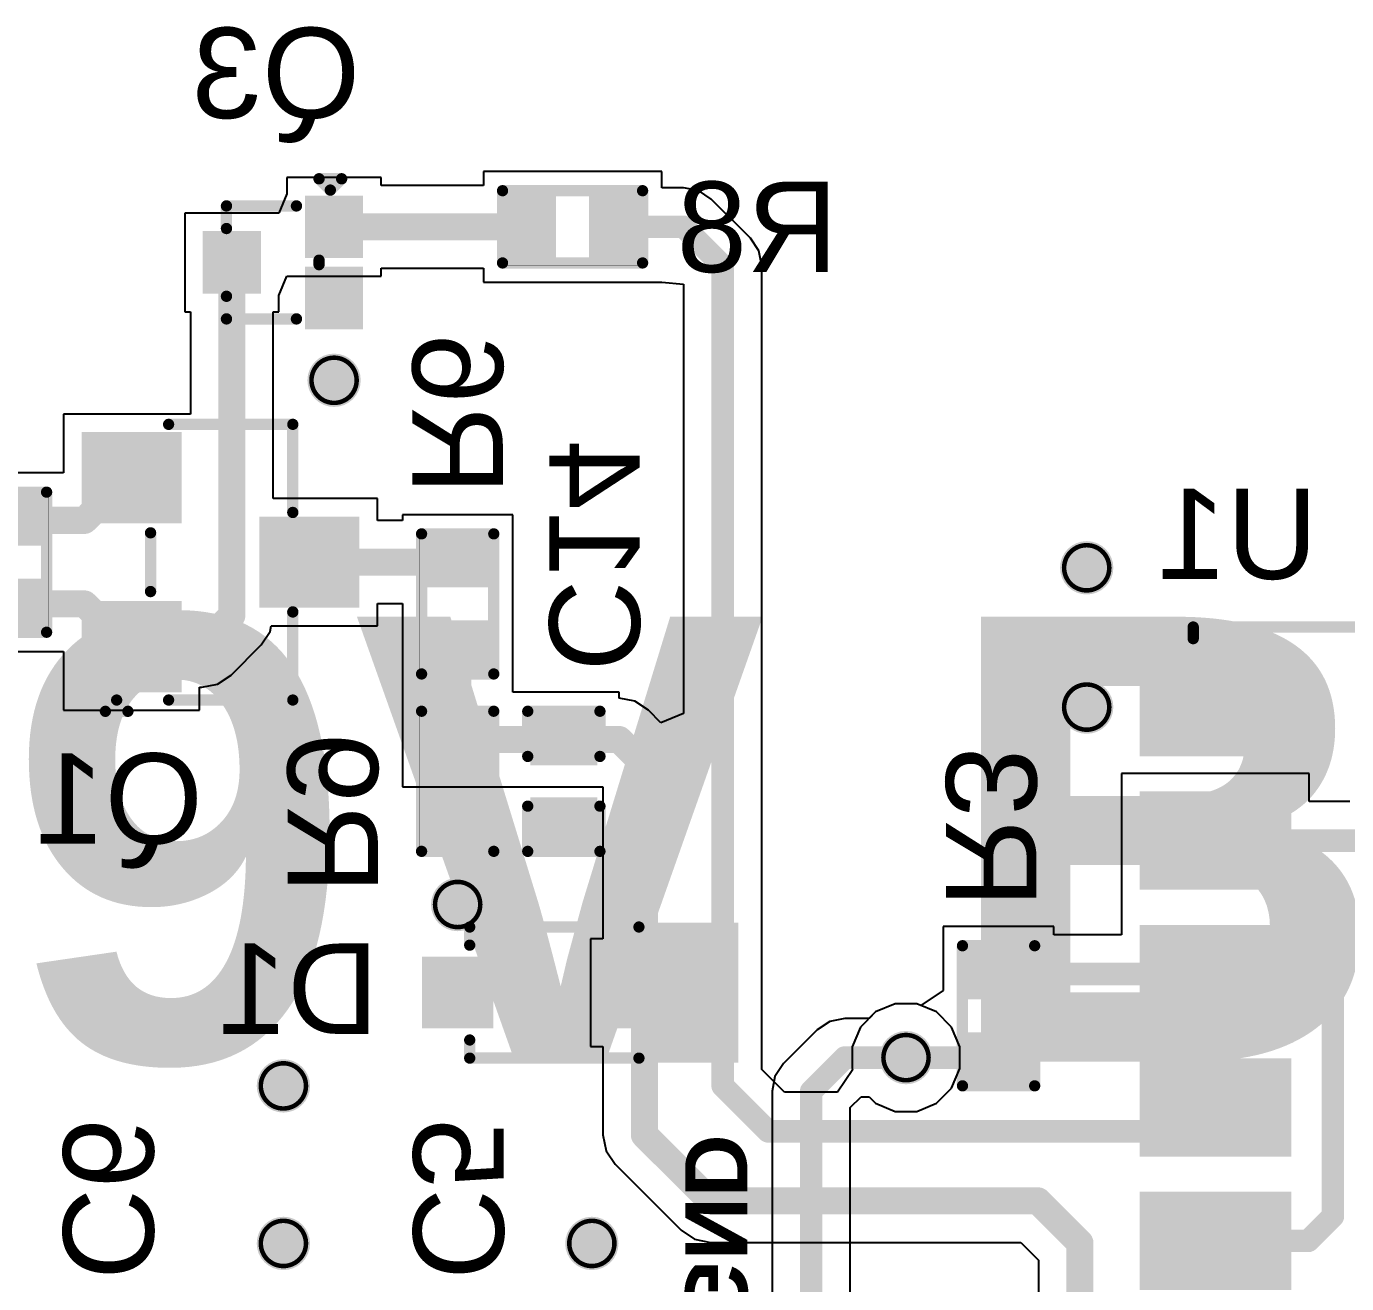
# Model space of a CAD drawing. Header units: inches. Extents: x -1 to 327, y 8 to 89.
# Drawn here: x 21.53 to 36.37, y 20.27 to 34.41 of the extents above; entities that cross this region are included whole.
import ezdxf

# ---------------------------------------------------------------- set-up
doc = ezdxf.new("R2010")
doc.units = ezdxf.units.IN
for name, color, linetype in [('Bottom Layer', 5, 'Continuous'), ('Bottom Overlay', 54, 'Continuous'), ('Bottom Paste', 16, 'Continuous'), ('Bottom Solder', 6, 'Continuous'), ('Drill Drawing', 1, 'Continuous'), ('Top Layer', 1, 'Continuous'), ('Top Overlay', 2, 'Continuous'), ('Via Holes', 16, 'Continuous')]:
    doc.layers.add(name, color=color, linetype=linetype)
doc.styles.add('Arial', font='', dxfattribs={"height": 0.2})
doc.styles.add('Arial_Bold', font='', dxfattribs={"height": 0.2})
doc.styles.get('Arial').set_extended_font_data('Arial')
doc.styles.get('Arial_Bold').set_extended_font_data('Arial', bold=True)

# ---------------------------------------------------------------- blocks, each defined once
blk = doc.blocks.new('ESP32_C3_WROOM_02_N4_B_24')
at = {"layer": 'Bottom Layer'}
for points in [[(-0.75, 12.45), (0.75, 12.45), (0.75, 11.55), (-0.75, 11.55)], [(-0.75, 10.95), (0.75, 10.95), (0.75, 10.05), (-0.75, 10.05)], [(-0.75, 9.45), (0.75, 9.45), (0.75, 8.55), (-0.75, 8.55)], [(-0.75, 7.95), (0.75, 7.95), (0.75, 7.05), (-0.75, 7.05)], [(-0.75, 6.45), (0.75, 6.45), (0.75, 5.55), (-0.75, 5.55)]]:
    blk.add_hatch(color=5, dxfattribs=at).paths.add_polyline_path(points)
at = {"layer": 'Bottom Paste'}
for points in [[(-0.75, 12.45), (0.75, 12.45), (0.75, 11.55), (-0.75, 11.55)], [(-0.75, 10.95), (0.75, 10.95), (0.75, 10.05), (-0.75, 10.05)], [(-0.75, 9.45), (0.75, 9.45), (0.75, 8.55), (-0.75, 8.55)], [(-0.75, 7.95), (0.75, 7.95), (0.75, 7.05), (-0.75, 7.05)], [(-0.75, 6.45), (0.75, 6.45), (0.75, 5.55), (-0.75, 5.55)]]:
    blk.add_hatch(color=16, dxfattribs=at).paths.add_polyline_path(points)
at = {"layer": 'Bottom Solder'}
for points in [[(-0.852, 12.552), (0.852, 12.552), (0.852, 11.448), (-0.852, 11.448)], [(-0.852, 11.052), (0.852, 11.052), (0.852, 9.948), (-0.852, 9.948)], [(-0.852, 9.552), (0.852, 9.552), (0.852, 8.448), (-0.852, 8.448)], [(-0.852, 8.052), (0.852, 8.052), (0.852, 6.948), (-0.852, 6.948)], [(-0.852, 6.552), (0.852, 6.552), (0.852, 5.448), (-0.852, 5.448)]]:
    blk.add_hatch(color=6, dxfattribs=at).paths.add_polyline_path(points)
at = {"layer": 'Bottom Overlay'}
for points in [[(-0.25, 12.77, 0.127, 0.127, 0), (-0.25, 12.9, 0.127, 0.127, 0)], [(-0.25, 12.9, 0.127, 0.127, 0), (17.75, 12.9, 0.127, 0.127, 0)]]:
    blk.add_lwpolyline(points, format="xyseb", dxfattribs=at)
for points in [[(-0.282, 12.9, 0.0635, 0.0635, 1), (-0.218, 12.9, 0.0635, 0.0635, 1)], [(-0.282, 12.9, 0.0635, 0.0635, 1), (-0.218, 12.9, 0.0635, 0.0635, 1)], [(-0.282, 12.77, 0.0635, 0.0635, 1), (-0.218, 12.77, 0.0635, 0.0635, 1)]]:
    blk.add_lwpolyline(points, format="xyseb", close=True, dxfattribs=at)
blk = doc.blocks.new('R___0402_B_34')
at = {"layer": 'Bottom Layer'}
for points in [[(-0.241, 0.318), (-0.241, -0.318), (-0.699, -0.318), (-0.699, 0.318)], [(0.699, 0.318), (0.699, -0.318), (0.241, -0.318), (0.241, 0.318)]]:
    blk.add_hatch(color=5, dxfattribs=at).paths.add_polyline_path(points)
at = {"layer": 'Bottom Paste'}
for points in [[(-0.241, 0.318), (-0.241, -0.318), (-0.699, -0.318), (-0.699, 0.318)], [(0.699, 0.318), (0.699, -0.318), (0.241, -0.318), (0.241, 0.318)]]:
    blk.add_hatch(color=16, dxfattribs=at).paths.add_polyline_path(points)
at = {"layer": 'Bottom Solder'}
for points in [[(-0.186, 0.373), (-0.186, -0.373), (-0.754, -0.373), (-0.754, 0.373)], [(0.754, 0.373), (0.754, -0.373), (0.186, -0.373), (0.186, 0.373)]]:
    blk.add_hatch(color=6, dxfattribs=at).paths.add_polyline_path(points)
at = {"layer": 'Bottom Overlay'}
for points in [[(-0.787, 0.406, 0.127, 0.127, 0), (-0.787, -0.406, 0.127, 0.127, 0)], [(-0.787, 0.406, 0.127, 0.127, 0), (0.787, 0.406, 0.127, 0.127, 0)], [(0.787, 0.406, 0.127, 0.127, 0), (0.787, -0.406, 0.127, 0.127, 0)], [(-0.813, 0.432, 0.00323, 0.00323, 0), (0.813, 0.432, 0.00323, 0.00323, 0)], [(-0.787, -0.406, 0.127, 0.127, 0), (0.787, -0.406, 0.127, 0.127, 0)]]:
    blk.add_lwpolyline(points, format="xyseb", dxfattribs=at)
for points in [[(-0.819, 0.406, 0.0635, 0.0635, 1), (-0.756, 0.406, 0.0635, 0.0635, 1)], [(-0.819, 0.406, 0.0635, 0.0635, 1), (-0.756, 0.406, 0.0635, 0.0635, 1)], [(0.756, 0.406, 0.0635, 0.0635, 1), (0.819, 0.406, 0.0635, 0.0635, 1)], [(0.756, 0.406, 0.0635, 0.0635, 1), (0.819, 0.406, 0.0635, 0.0635, 1)], [(-0.814, 0.432, 0.00161, 0.00161, 1), (-0.812, 0.432, 0.00161, 0.00161, 1)], [(0.812, 0.432, 0.00161, 0.00161, 1), (0.814, 0.432, 0.00161, 0.00161, 1)], [(-0.819, -0.406, 0.0635, 0.0635, 1), (-0.756, -0.406, 0.0635, 0.0635, 1)], [(-0.819, -0.406, 0.0635, 0.0635, 1), (-0.756, -0.406, 0.0635, 0.0635, 1)], [(0.756, -0.406, 0.0635, 0.0635, 1), (0.819, -0.406, 0.0635, 0.0635, 1)], [(0.756, -0.406, 0.0635, 0.0635, 1), (0.819, -0.406, 0.0635, 0.0635, 1)]]:
    blk.add_lwpolyline(points, format="xyseb", close=True, dxfattribs=at)
blk = doc.blocks.new('R___0402_B_35')
at = {"layer": 'Bottom Layer'}
for points in [[(-0.241, 0.318), (-0.241, -0.318), (-0.699, -0.318), (-0.699, 0.318)], [(0.699, 0.318), (0.699, -0.318), (0.241, -0.318), (0.241, 0.318)]]:
    blk.add_hatch(color=5, dxfattribs=at).paths.add_polyline_path(points)
at = {"layer": 'Bottom Paste'}
for points in [[(-0.241, 0.318), (-0.241, -0.318), (-0.699, -0.318), (-0.699, 0.318)], [(0.699, 0.318), (0.699, -0.318), (0.241, -0.318), (0.241, 0.318)]]:
    blk.add_hatch(color=16, dxfattribs=at).paths.add_polyline_path(points)
at = {"layer": 'Bottom Solder'}
for points in [[(-0.186, 0.373), (-0.186, -0.373), (-0.754, -0.373), (-0.754, 0.373)], [(0.754, 0.373), (0.754, -0.373), (0.186, -0.373), (0.186, 0.373)]]:
    blk.add_hatch(color=6, dxfattribs=at).paths.add_polyline_path(points)
at = {"layer": 'Bottom Overlay'}
for points in [[(-0.787, 0.406, 0.127, 0.127, 0), (-0.787, -0.406, 0.127, 0.127, 0)], [(0.787, 0.406, 0.127, 0.127, 0), (-0.787, 0.406, 0.127, 0.127, 0)], [(0.787, 0.406, 0.127, 0.127, 0), (0.787, -0.406, 0.127, 0.127, 0)], [(0.813, 0.432, 0.00323, 0.00323, 0), (-0.813, 0.432, 0.00323, 0.00323, 0)], [(0.787, -0.406, 0.127, 0.127, 0), (-0.787, -0.406, 0.127, 0.127, 0)]]:
    blk.add_lwpolyline(points, format="xyseb", dxfattribs=at)
for points in [[(-0.819, 0.406, 0.0635, 0.0635, 1), (-0.756, 0.406, 0.0635, 0.0635, 1)], [(-0.819, 0.406, 0.0635, 0.0635, 1), (-0.756, 0.406, 0.0635, 0.0635, 1)], [(0.756, 0.406, 0.0635, 0.0635, 1), (0.819, 0.406, 0.0635, 0.0635, 1)], [(0.756, 0.406, 0.0635, 0.0635, 1), (0.819, 0.406, 0.0635, 0.0635, 1)], [(-0.814, 0.432, 0.00161, 0.00161, 1), (-0.812, 0.432, 0.00161, 0.00161, 1)], [(0.812, 0.432, 0.00161, 0.00161, 1), (0.814, 0.432, 0.00161, 0.00161, 1)], [(-0.819, -0.406, 0.0635, 0.0635, 1), (-0.756, -0.406, 0.0635, 0.0635, 1)], [(-0.819, -0.406, 0.0635, 0.0635, 1), (-0.756, -0.406, 0.0635, 0.0635, 1)], [(0.756, -0.406, 0.0635, 0.0635, 1), (0.819, -0.406, 0.0635, 0.0635, 1)], [(0.756, -0.406, 0.0635, 0.0635, 1), (0.819, -0.406, 0.0635, 0.0635, 1)]]:
    blk.add_lwpolyline(points, format="xyseb", close=True, dxfattribs=at)
blk = doc.blocks.new('R___0402_B_36')
at = {"layer": 'Bottom Layer'}
for points in [[(-0.241, 0.318), (-0.241, -0.318), (-0.699, -0.318), (-0.699, 0.318)], [(0.699, 0.318), (0.699, -0.318), (0.241, -0.318), (0.241, 0.318)]]:
    blk.add_hatch(color=5, dxfattribs=at).paths.add_polyline_path(points)
at = {"layer": 'Bottom Paste'}
for points in [[(-0.241, 0.318), (-0.241, -0.318), (-0.699, -0.318), (-0.699, 0.318)], [(0.699, 0.318), (0.699, -0.318), (0.241, -0.318), (0.241, 0.318)]]:
    blk.add_hatch(color=16, dxfattribs=at).paths.add_polyline_path(points)
at = {"layer": 'Bottom Solder'}
for points in [[(-0.186, 0.373), (-0.186, -0.373), (-0.754, -0.373), (-0.754, 0.373)], [(0.754, 0.373), (0.754, -0.373), (0.186, -0.373), (0.186, 0.373)]]:
    blk.add_hatch(color=6, dxfattribs=at).paths.add_polyline_path(points)
at = {"layer": 'Bottom Overlay'}
for points in [[(-0.787, -0.406, 0.127, 0.127, 0), (-0.787, 0.406, 0.127, 0.127, 0)], [(0.787, 0.406, 0.127, 0.127, 0), (-0.787, 0.406, 0.127, 0.127, 0)], [(0.787, -0.406, 0.127, 0.127, 0), (0.787, 0.406, 0.127, 0.127, 0)], [(0.813, 0.432, 0.00323, 0.00323, 0), (-0.813, 0.432, 0.00323, 0.00323, 0)], [(0.787, -0.406, 0.127, 0.127, 0), (-0.787, -0.406, 0.127, 0.127, 0)]]:
    blk.add_lwpolyline(points, format="xyseb", dxfattribs=at)
for points in [[(-0.819, 0.406, 0.0635, 0.0635, 1), (-0.756, 0.406, 0.0635, 0.0635, 1)], [(-0.819, 0.406, 0.0635, 0.0635, 1), (-0.756, 0.406, 0.0635, 0.0635, 1)], [(0.756, 0.406, 0.0635, 0.0635, 1), (0.819, 0.406, 0.0635, 0.0635, 1)], [(0.756, 0.406, 0.0635, 0.0635, 1), (0.819, 0.406, 0.0635, 0.0635, 1)], [(-0.814, 0.432, 0.00161, 0.00161, 1), (-0.812, 0.432, 0.00161, 0.00161, 1)], [(0.812, 0.432, 0.00161, 0.00161, 1), (0.814, 0.432, 0.00161, 0.00161, 1)], [(-0.819, -0.406, 0.0635, 0.0635, 1), (-0.756, -0.406, 0.0635, 0.0635, 1)], [(-0.819, -0.406, 0.0635, 0.0635, 1), (-0.756, -0.406, 0.0635, 0.0635, 1)], [(0.756, -0.406, 0.0635, 0.0635, 1), (0.819, -0.406, 0.0635, 0.0635, 1)], [(0.756, -0.406, 0.0635, 0.0635, 1), (0.819, -0.406, 0.0635, 0.0635, 1)]]:
    blk.add_lwpolyline(points, format="xyseb", close=True, dxfattribs=at)
blk = doc.blocks.new('R___0402_B_37')
at = {"layer": 'Bottom Layer'}
for points in [[(-0.241, 0.318), (-0.241, -0.318), (-0.699, -0.318), (-0.699, 0.318)], [(0.699, 0.318), (0.699, -0.318), (0.241, -0.318), (0.241, 0.318)]]:
    blk.add_hatch(color=5, dxfattribs=at).paths.add_polyline_path(points)
at = {"layer": 'Bottom Paste'}
for points in [[(-0.241, 0.318), (-0.241, -0.318), (-0.699, -0.318), (-0.699, 0.318)], [(0.699, 0.318), (0.699, -0.318), (0.241, -0.318), (0.241, 0.318)]]:
    blk.add_hatch(color=16, dxfattribs=at).paths.add_polyline_path(points)
at = {"layer": 'Bottom Solder'}
for points in [[(-0.186, 0.373), (-0.186, -0.373), (-0.754, -0.373), (-0.754, 0.373)], [(0.754, 0.373), (0.754, -0.373), (0.186, -0.373), (0.186, 0.373)]]:
    blk.add_hatch(color=6, dxfattribs=at).paths.add_polyline_path(points)
at = {"layer": 'Bottom Overlay'}
for points in [[(-0.787, 0.406, 0.127, 0.127, 0), (-0.787, -0.406, 0.127, 0.127, 0)], [(-0.787, 0.406, 0.127, 0.127, 0), (0.787, 0.406, 0.127, 0.127, 0)], [(0.787, 0.406, 0.127, 0.127, 0), (0.787, -0.406, 0.127, 0.127, 0)], [(-0.813, 0.432, 0.00323, 0.00323, 0), (0.813, 0.432, 0.00323, 0.00323, 0)], [(-0.787, -0.406, 0.127, 0.127, 0), (0.787, -0.406, 0.127, 0.127, 0)]]:
    blk.add_lwpolyline(points, format="xyseb", dxfattribs=at)
for points in [[(-0.819, 0.406, 0.0635, 0.0635, 1), (-0.756, 0.406, 0.0635, 0.0635, 1)], [(-0.819, 0.406, 0.0635, 0.0635, 1), (-0.756, 0.406, 0.0635, 0.0635, 1)], [(0.756, 0.406, 0.0635, 0.0635, 1), (0.819, 0.406, 0.0635, 0.0635, 1)], [(0.756, 0.406, 0.0635, 0.0635, 1), (0.819, 0.406, 0.0635, 0.0635, 1)], [(-0.814, 0.432, 0.00161, 0.00161, 1), (-0.812, 0.432, 0.00161, 0.00161, 1)], [(0.812, 0.432, 0.00161, 0.00161, 1), (0.814, 0.432, 0.00161, 0.00161, 1)], [(-0.819, -0.406, 0.0635, 0.0635, 1), (-0.756, -0.406, 0.0635, 0.0635, 1)], [(-0.819, -0.406, 0.0635, 0.0635, 1), (-0.756, -0.406, 0.0635, 0.0635, 1)], [(0.756, -0.406, 0.0635, 0.0635, 1), (0.819, -0.406, 0.0635, 0.0635, 1)], [(0.756, -0.406, 0.0635, 0.0635, 1), (0.819, -0.406, 0.0635, 0.0635, 1)]]:
    blk.add_lwpolyline(points, format="xyseb", close=True, dxfattribs=at)
blk = doc.blocks.new('R___0402_B_40')
at = {"layer": 'Bottom Layer'}
for points in [[(-0.241, 0.318), (-0.241, -0.318), (-0.699, -0.318), (-0.699, 0.318)], [(0.699, 0.318), (0.699, -0.318), (0.241, -0.318), (0.241, 0.318)]]:
    blk.add_hatch(color=5, dxfattribs=at).paths.add_polyline_path(points)
at = {"layer": 'Bottom Paste'}
for points in [[(-0.241, 0.318), (-0.241, -0.318), (-0.699, -0.318), (-0.699, 0.318)], [(0.699, 0.318), (0.699, -0.318), (0.241, -0.318), (0.241, 0.318)]]:
    blk.add_hatch(color=16, dxfattribs=at).paths.add_polyline_path(points)
at = {"layer": 'Bottom Solder'}
for points in [[(-0.186, 0.373), (-0.186, -0.373), (-0.754, -0.373), (-0.754, 0.373)], [(0.754, 0.373), (0.754, -0.373), (0.186, -0.373), (0.186, 0.373)]]:
    blk.add_hatch(color=6, dxfattribs=at).paths.add_polyline_path(points)
at = {"layer": 'Bottom Overlay'}
for points in [[(0.787, 0.406, 0.127, 0.127, 0), (-0.787, 0.406, 0.127, 0.127, 0)], [(-0.787, -0.406, 0.127, 0.127, 0), (-0.787, 0.406, 0.127, 0.127, 0)], [(0.787, -0.406, 0.127, 0.127, 0), (0.787, 0.406, 0.127, 0.127, 0)], [(0.813, 0.432, 0.00323, 0.00323, 0), (-0.813, 0.432, 0.00323, 0.00323, 0)], [(0.787, -0.406, 0.127, 0.127, 0), (-0.787, -0.406, 0.127, 0.127, 0)]]:
    blk.add_lwpolyline(points, format="xyseb", dxfattribs=at)
for points in [[(-0.819, 0.406, 0.0635, 0.0635, 1), (-0.756, 0.406, 0.0635, 0.0635, 1)], [(-0.819, 0.406, 0.0635, 0.0635, 1), (-0.756, 0.406, 0.0635, 0.0635, 1)], [(0.756, 0.406, 0.0635, 0.0635, 1), (0.819, 0.406, 0.0635, 0.0635, 1)], [(0.756, 0.406, 0.0635, 0.0635, 1), (0.819, 0.406, 0.0635, 0.0635, 1)], [(-0.814, 0.432, 0.00161, 0.00161, 1), (-0.812, 0.432, 0.00161, 0.00161, 1)], [(0.812, 0.432, 0.00161, 0.00161, 1), (0.814, 0.432, 0.00161, 0.00161, 1)], [(-0.819, -0.406, 0.0635, 0.0635, 1), (-0.756, -0.406, 0.0635, 0.0635, 1)], [(-0.819, -0.406, 0.0635, 0.0635, 1), (-0.756, -0.406, 0.0635, 0.0635, 1)], [(0.756, -0.406, 0.0635, 0.0635, 1), (0.819, -0.406, 0.0635, 0.0635, 1)], [(0.756, -0.406, 0.0635, 0.0635, 1), (0.819, -0.406, 0.0635, 0.0635, 1)]]:
    blk.add_lwpolyline(points, format="xyseb", close=True, dxfattribs=at)
blk = doc.blocks.new('SOT_723_B_44')
at = {"layer": 'Bottom Layer'}
for points in [[(-0.65, 0.8), (-0.15, 0.8), (-0.15, 0.35), (-0.65, 0.35)], [(0.15, 0.8), (0.65, 0.8), (0.65, 0.35), (0.15, 0.35)], [(-0.25, -0.35), (0.25, -0.35), (0.25, -0.8), (-0.25, -0.8)]]:
    blk.add_hatch(color=5, dxfattribs=at).paths.add_polyline_path(points)
at = {"layer": 'Bottom Paste'}
for points in [[(-0.65, 0.8), (-0.15, 0.8), (-0.15, 0.35), (-0.65, 0.35)], [(0.15, 0.8), (0.65, 0.8), (0.65, 0.35), (0.15, 0.35)], [(-0.25, -0.35), (0.25, -0.35), (0.25, -0.8), (-0.25, -0.8)]]:
    blk.add_hatch(color=16, dxfattribs=at).paths.add_polyline_path(points)
at = {"layer": 'Bottom Solder'}
for points in [[(-0.752, 0.902), (-0.048, 0.902), (-0.048, 0.248), (-0.752, 0.248)], [(0.048, 0.902), (0.752, 0.902), (0.752, 0.248), (0.048, 0.248)], [(-0.352, -0.248), (0.352, -0.248), (0.352, -0.902), (-0.352, -0.902)]]:
    blk.add_hatch(color=6, dxfattribs=at).paths.add_polyline_path(points)
at = {"layer": 'Bottom Overlay'}
for points in [[(-0.813, 0.533, 0.127, 0.127, 0), (-0.94, 0.66, 0.127, 0.127, 0)], [(-0.94, 0.406, 0.127, 0.127, 0), (-0.94, 0.66, 0.127, 0.127, 0)], [(-0.94, 0.406, 0.127, 0.127, 0), (-0.813, 0.533, 0.127, 0.127, 0)], [(0.025, 0.406, 0.127, 0.127, 0), (-0.025, 0.406, 0.127, 0.127, 0)], [(-0.635, -0.635, 0.127, 0.127, 0), (-0.635, 0.152, 0.127, 0.127, 0)], [(-0.635, -0.635, 0.127, 0.127, 0), (-0.635, 0.152, 0.127, 0.127, 0)], [(0.635, -0.635, 0.127, 0.127, 0), (0.635, 0.152, 0.127, 0.127, 0)], [(-0.381, -0.635, 0.127, 0.127, 0), (-0.635, -0.635, 0.127, 0.127, 0)], [(-0.381, -0.635, 0.127, 0.127, 0), (-0.635, -0.635, 0.127, 0.127, 0)], [(0.635, -0.635, 0.127, 0.127, 0), (0.381, -0.635, 0.127, 0.127, 0)]]:
    blk.add_lwpolyline(points, format="xyseb", dxfattribs=at)
for points in [[(-0.972, 0.66, 0.0635, 0.0635, 1), (-0.908, 0.66, 0.0635, 0.0635, 1)], [(-0.972, 0.66, 0.0635, 0.0635, 1), (-0.908, 0.66, 0.0635, 0.0635, 1)], [(-0.845, 0.533, 0.0635, 0.0635, 1), (-0.781, 0.533, 0.0635, 0.0635, 1)], [(-0.845, 0.533, 0.0635, 0.0635, 1), (-0.781, 0.533, 0.0635, 0.0635, 1)], [(-0.972, 0.406, 0.0635, 0.0635, 1), (-0.908, 0.406, 0.0635, 0.0635, 1)], [(-0.972, 0.406, 0.0635, 0.0635, 1), (-0.908, 0.406, 0.0635, 0.0635, 1)], [(-0.057, 0.406, 0.0635, 0.0635, 1), (0.006, 0.406, 0.0635, 0.0635, 1)], [(-0.006, 0.406, 0.0635, 0.0635, 1), (0.057, 0.406, 0.0635, 0.0635, 1)], [(-0.667, 0.152, 0.0635, 0.0635, 1), (-0.603, 0.152, 0.0635, 0.0635, 1)], [(-0.667, 0.152, 0.0635, 0.0635, 1), (-0.603, 0.152, 0.0635, 0.0635, 1)], [(0.603, 0.152, 0.0635, 0.0635, 1), (0.667, 0.152, 0.0635, 0.0635, 1)], [(-0.667, -0.635, 0.0635, 0.0635, 1), (-0.603, -0.635, 0.0635, 0.0635, 1)], [(-0.667, -0.635, 0.0635, 0.0635, 1), (-0.603, -0.635, 0.0635, 0.0635, 1)], [(-0.667, -0.635, 0.0635, 0.0635, 1), (-0.603, -0.635, 0.0635, 0.0635, 1)], [(-0.667, -0.635, 0.0635, 0.0635, 1), (-0.603, -0.635, 0.0635, 0.0635, 1)], [(-0.413, -0.635, 0.0635, 0.0635, 1), (-0.349, -0.635, 0.0635, 0.0635, 1)], [(-0.413, -0.635, 0.0635, 0.0635, 1), (-0.349, -0.635, 0.0635, 0.0635, 1)], [(0.349, -0.635, 0.0635, 0.0635, 1), (0.413, -0.635, 0.0635, 0.0635, 1)], [(0.603, -0.635, 0.0635, 0.0635, 1), (0.667, -0.635, 0.0635, 0.0635, 1)], [(0.603, -0.635, 0.0635, 0.0635, 1), (0.667, -0.635, 0.0635, 0.0635, 1)]]:
    blk.add_lwpolyline(points, format="xyseb", close=True, dxfattribs=at)
blk = doc.blocks.new('SOT_23_B_46')
at = {"layer": 'Bottom Layer'}
for points in [[(-1.36, 1.46), (-0.54, 1.46), (-0.54, 0.54), (-1.36, 0.54)], [(0.54, 1.46), (1.36, 1.46), (1.36, 0.54), (0.54, 0.54)], [(-0.41, -0.54), (0.41, -0.54), (0.41, -1.46), (-0.41, -1.46)]]:
    blk.add_hatch(color=5, dxfattribs=at).paths.add_polyline_path(points)
at = {"layer": 'Bottom Paste'}
for points in [[(-1.36, 1.46), (-0.54, 1.46), (-0.54, 0.54), (-1.36, 0.54)], [(0.54, 1.46), (1.36, 1.46), (1.36, 0.54), (0.54, 0.54)], [(-0.41, -0.54), (0.41, -0.54), (0.41, -1.46), (-0.41, -1.46)]]:
    blk.add_hatch(color=16, dxfattribs=at).paths.add_polyline_path(points)
at = {"layer": 'Bottom Solder'}
for points in [[(-1.462, 1.562), (-0.438, 1.562), (-0.438, 0.438), (-1.462, 0.438)], [(0.438, 1.562), (1.462, 1.562), (1.462, 0.438), (0.438, 0.438)], [(-0.512, -0.438), (0.512, -0.438), (0.512, -1.562), (-0.512, -1.562)]]:
    blk.add_hatch(color=6, dxfattribs=at).paths.add_polyline_path(points)
at = {"layer": 'Bottom Overlay'}
for points in [[(-1.676, 1.295, 0.127, 0.127, 0), (-1.549, 1.168, 0.127, 0.127, 0)], [(-1.676, 1.295, 0.127, 0.127, 0), (-1.676, 1.041, 0.127, 0.127, 0)], [(-1.549, 1.168, 0.127, 0.127, 0), (-1.676, 1.041, 0.127, 0.127, 0)], [(-0.33, 0.787, 0.127, 0.127, 0), (0.33, 0.787, 0.127, 0.127, 0)], [(-1.549, 0.584, 0.127, 0.127, 0), (-1.549, -0.813, 0.127, 0.127, 0)], [(1.549, 0.584, 0.127, 0.127, 0), (1.549, -0.813, 0.127, 0.127, 0)], [(-1.549, -0.813, 0.127, 0.127, 0), (-0.559, -0.813, 0.127, 0.127, 0)], [(0.559, -0.813, 0.127, 0.127, 0), (1.549, -0.813, 0.127, 0.127, 0)]]:
    blk.add_lwpolyline(points, format="xyseb", dxfattribs=at)
for points in [[(-1.708, 1.295, 0.0635, 0.0635, 1), (-1.645, 1.295, 0.0635, 0.0635, 1)], [(-1.708, 1.295, 0.0635, 0.0635, 1), (-1.645, 1.295, 0.0635, 0.0635, 1)], [(-1.581, 1.168, 0.0635, 0.0635, 1), (-1.518, 1.168, 0.0635, 0.0635, 1)], [(-1.581, 1.168, 0.0635, 0.0635, 1), (-1.518, 1.168, 0.0635, 0.0635, 1)], [(-1.708, 1.041, 0.0635, 0.0635, 1), (-1.645, 1.041, 0.0635, 0.0635, 1)], [(-1.708, 1.041, 0.0635, 0.0635, 1), (-1.645, 1.041, 0.0635, 0.0635, 1)], [(-0.362, 0.787, 0.0635, 0.0635, 1), (-0.298, 0.787, 0.0635, 0.0635, 1)], [(0.298, 0.787, 0.0635, 0.0635, 1), (0.362, 0.787, 0.0635, 0.0635, 1)], [(-1.581, 0.584, 0.0635, 0.0635, 1), (-1.518, 0.584, 0.0635, 0.0635, 1)], [(1.518, 0.584, 0.0635, 0.0635, 1), (1.581, 0.584, 0.0635, 0.0635, 1)], [(-1.581, -0.813, 0.0635, 0.0635, 1), (-1.518, -0.813, 0.0635, 0.0635, 1)], [(-1.581, -0.813, 0.0635, 0.0635, 1), (-1.518, -0.813, 0.0635, 0.0635, 1)], [(-0.591, -0.813, 0.0635, 0.0635, 1), (-0.527, -0.813, 0.0635, 0.0635, 1)], [(0.527, -0.813, 0.0635, 0.0635, 1), (0.591, -0.813, 0.0635, 0.0635, 1)], [(1.518, -0.813, 0.0635, 0.0635, 1), (1.581, -0.813, 0.0635, 0.0635, 1)], [(1.518, -0.813, 0.0635, 0.0635, 1), (1.581, -0.813, 0.0635, 0.0635, 1)]]:
    blk.add_lwpolyline(points, format="xyseb", close=True, dxfattribs=at)
blk = doc.blocks.new('SOD323F_B_53')
at = {"layer": 'Bottom Layer'}
for points in [[(-1.35, 0.3), (-0.75, 0.3), (-0.75, -0.3), (-1.35, -0.3)], [(0.75, 0.3), (1.35, 0.3), (1.35, -0.3), (0.75, -0.3)]]:
    blk.add_hatch(color=5, dxfattribs=at).paths.add_polyline_path(points)
at = {"layer": 'Bottom Overlay'}
for points in [[(0.985, 0.38), (2.105, 0.38), (2.105, 0.786), (0.985, 0.786)], [(1.423, -0.457), (2.108, -0.457), (2.108, 0.406), (1.423, 0.406)], [(0.985, -0.788), (2.105, -0.788), (2.105, -0.382), (0.985, -0.382)]]:
    blk.add_hatch(color=54, dxfattribs=at).paths.add_polyline_path(points)
at = {"layer": 'Bottom Paste'}
for points in [[(-1.35, 0.3), (-0.75, 0.3), (-0.75, -0.3), (-1.35, -0.3)], [(0.75, 0.3), (1.35, 0.3), (1.35, -0.3), (0.75, -0.3)]]:
    blk.add_hatch(color=16, dxfattribs=at).paths.add_polyline_path(points)
at = {"layer": 'Bottom Solder'}
for points in [[(-1.452, 0.402), (-0.648, 0.402), (-0.648, -0.402), (-1.452, -0.402)], [(0.648, 0.402), (1.452, 0.402), (1.452, -0.402), (0.648, -0.402)]]:
    blk.add_hatch(color=6, dxfattribs=at).paths.add_polyline_path(points)
at = {"layer": 'Bottom Overlay'}
for points in [[(-0.914, 0.737, 0.127, 0.127, 0), (0.988, 0.737, 0.127, 0.127, 0)], [(-0.914, 0.533, 0.127, 0.127, 0), (-0.914, 0.737, 0.127, 0.127, 0)], [(-0.914, -0.737, 0.127, 0.127, 0), (-0.914, -0.533, 0.127, 0.127, 0)], [(-0.914, -0.737, 0.127, 0.127, 0), (0.988, -0.737, 0.127, 0.127, 0)]]:
    blk.add_lwpolyline(points, format="xyseb", dxfattribs=at)
for points in [[(-0.946, 0.737, 0.0635, 0.0635, 1), (-0.883, 0.737, 0.0635, 0.0635, 1)], [(-0.946, 0.737, 0.0635, 0.0635, 1), (-0.883, 0.737, 0.0635, 0.0635, 1)], [(0.957, 0.737, 0.0635, 0.0635, 1), (1.02, 0.737, 0.0635, 0.0635, 1)], [(-0.946, 0.533, 0.0635, 0.0635, 1), (-0.883, 0.533, 0.0635, 0.0635, 1)], [(-0.946, -0.533, 0.0635, 0.0635, 1), (-0.883, -0.533, 0.0635, 0.0635, 1)], [(-0.946, -0.737, 0.0635, 0.0635, 1), (-0.883, -0.737, 0.0635, 0.0635, 1)], [(-0.946, -0.737, 0.0635, 0.0635, 1), (-0.883, -0.737, 0.0635, 0.0635, 1)], [(0.957, -0.737, 0.0635, 0.0635, 1), (1.02, -0.737, 0.0635, 0.0635, 1)]]:
    blk.add_lwpolyline(points, format="xyseb", close=True, dxfattribs=at)
blk = doc.blocks.new('____0402_B_55')
at = {"layer": 'Bottom Layer'}
for points in [[(-0.241, 0.318), (-0.241, -0.318), (-0.699, -0.318), (-0.699, 0.318)], [(0.699, 0.318), (0.699, -0.318), (0.241, -0.318), (0.241, 0.318)]]:
    blk.add_hatch(color=5, dxfattribs=at).paths.add_polyline_path(points)
at = {"layer": 'Bottom Paste'}
for points in [[(-0.241, 0.318), (-0.241, -0.318), (-0.699, -0.318), (-0.699, 0.318)], [(0.699, 0.318), (0.699, -0.318), (0.241, -0.318), (0.241, 0.318)]]:
    blk.add_hatch(color=16, dxfattribs=at).paths.add_polyline_path(points)
at = {"layer": 'Bottom Solder'}
for points in [[(-0.181, 0.377), (-0.181, -0.377), (-0.758, -0.377), (-0.758, 0.377)], [(0.758, 0.377), (0.758, -0.377), (0.181, -0.377), (0.181, 0.377)]]:
    blk.add_hatch(color=6, dxfattribs=at).paths.add_polyline_path(points)
at = {"layer": 'Bottom Overlay'}
for points in [[(-0.787, 0.406, 0.127, 0.127, 0), (-0.787, -0.406, 0.127, 0.127, 0)], [(-0.787, 0.406, 0.127, 0.127, 0), (-0.279, 0.406, 0.127, 0.127, 0)], [(0.279, 0.406, 0.127, 0.127, 0), (0.787, 0.406, 0.127, 0.127, 0)], [(0.787, 0.406, 0.127, 0.127, 0), (0.787, -0.406, 0.127, 0.127, 0)], [(-0.787, -0.406, 0.127, 0.127, 0), (-0.279, -0.406, 0.127, 0.127, 0)], [(0.279, -0.406, 0.127, 0.127, 0), (0.787, -0.406, 0.127, 0.127, 0)]]:
    blk.add_lwpolyline(points, format="xyseb", dxfattribs=at)
for points in [[(-0.819, 0.406, 0.0635, 0.0635, 1), (-0.756, 0.406, 0.0635, 0.0635, 1)], [(-0.819, 0.406, 0.0635, 0.0635, 1), (-0.756, 0.406, 0.0635, 0.0635, 1)], [(-0.311, 0.406, 0.0635, 0.0635, 1), (-0.248, 0.406, 0.0635, 0.0635, 1)], [(0.248, 0.406, 0.0635, 0.0635, 1), (0.311, 0.406, 0.0635, 0.0635, 1)], [(0.756, 0.406, 0.0635, 0.0635, 1), (0.819, 0.406, 0.0635, 0.0635, 1)], [(0.756, 0.406, 0.0635, 0.0635, 1), (0.819, 0.406, 0.0635, 0.0635, 1)], [(-0.819, -0.406, 0.0635, 0.0635, 1), (-0.756, -0.406, 0.0635, 0.0635, 1)], [(-0.819, -0.406, 0.0635, 0.0635, 1), (-0.756, -0.406, 0.0635, 0.0635, 1)], [(-0.311, -0.406, 0.0635, 0.0635, 1), (-0.248, -0.406, 0.0635, 0.0635, 1)], [(0.248, -0.406, 0.0635, 0.0635, 1), (0.311, -0.406, 0.0635, 0.0635, 1)], [(0.756, -0.406, 0.0635, 0.0635, 1), (0.819, -0.406, 0.0635, 0.0635, 1)], [(0.756, -0.406, 0.0635, 0.0635, 1), (0.819, -0.406, 0.0635, 0.0635, 1)]]:
    blk.add_lwpolyline(points, format="xyseb", close=True, dxfattribs=at)

msp = doc.modelspace()

# ---------------------------------------------------------------- hatches: boundary and pattern name
at = {"layer": 'Bottom Layer'}
h = msp.add_hatch(color=5, dxfattribs=at)
edge = h.paths.add_edge_path()
edge.add_arc((24.988, 30.429), 0.3, 0, 360)
h = msp.add_hatch(color=5, dxfattribs=at)
edge = h.paths.add_edge_path()
edge.add_arc((33.452, 28.321), 0.3, 0, 360)
h = msp.add_hatch(color=5, dxfattribs=at)
edge = h.paths.add_edge_path()
edge.add_arc((33.452, 26.755), 0.3, 0, 360)
h = msp.add_hatch(color=5, dxfattribs=at)
edge = h.paths.add_edge_path()
edge.add_arc((26.378, 24.536), 0.3, 0, 360)
h = msp.add_hatch(color=5, dxfattribs=at)
edge = h.paths.add_edge_path()
edge.add_arc((31.42, 22.815), 0.3, 0, 360)
h = msp.add_hatch(color=5, dxfattribs=at)
edge = h.paths.add_edge_path()
edge.add_arc((24.418, 22.497), 0.3, 0, 360)
h = msp.add_hatch(color=5, dxfattribs=at)
edge = h.paths.add_edge_path()
edge.add_arc((24.418, 20.726), 0.3, 0, 360)
h = msp.add_hatch(color=5, dxfattribs=at)
edge = h.paths.add_edge_path()
edge.add_arc((27.887, 20.726), 0.3, 0, 360)
at = {"layer": 'Top Layer'}
h = msp.add_hatch(color=1, dxfattribs=at)
edge = h.paths.add_edge_path()
edge.add_arc((24.988, 30.429), 0.3, 0, 360)
h = msp.add_hatch(color=1, dxfattribs=at)
edge = h.paths.add_edge_path()
edge.add_arc((33.452, 28.321), 0.3, 0, 360)
h = msp.add_hatch(color=1, dxfattribs=at)
edge = h.paths.add_edge_path()
edge.add_arc((33.452, 26.755), 0.3, 0, 360)
h = msp.add_hatch(color=1, dxfattribs=at)
edge = h.paths.add_edge_path()
edge.add_arc((26.378, 24.536), 0.3, 0, 360)
h = msp.add_hatch(color=1, dxfattribs=at)
edge = h.paths.add_edge_path()
edge.add_arc((31.42, 22.815), 0.3, 0, 360)
h = msp.add_hatch(color=1, dxfattribs=at)
edge = h.paths.add_edge_path()
edge.add_arc((24.418, 22.497), 0.3, 0, 360)
h = msp.add_hatch(color=1, dxfattribs=at)
edge = h.paths.add_edge_path()
edge.add_arc((24.418, 20.726), 0.3, 0, 360)
h = msp.add_hatch(color=1, dxfattribs=at)
edge = h.paths.add_edge_path()
edge.add_arc((27.887, 20.726), 0.3, 0, 360)
at = {"layer": 'Via Holes'}
h = msp.add_hatch(color=7, dxfattribs=at)
edge = h.paths.add_edge_path()
edge.add_arc((24.988, 30.429), 0.15, 0, 360)
h = msp.add_hatch(color=7, dxfattribs=at)
edge = h.paths.add_edge_path()
edge.add_arc((33.452, 28.321), 0.15, 0, 360)
h = msp.add_hatch(color=7, dxfattribs=at)
edge = h.paths.add_edge_path()
edge.add_arc((33.452, 26.755), 0.15, 0, 360)
h = msp.add_hatch(color=7, dxfattribs=at)
edge = h.paths.add_edge_path()
edge.add_arc((26.378, 24.536), 0.15, 0, 360)
h = msp.add_hatch(color=7, dxfattribs=at)
edge = h.paths.add_edge_path()
edge.add_arc((31.42, 22.815), 0.15, 0, 360)
h = msp.add_hatch(color=7, dxfattribs=at)
edge = h.paths.add_edge_path()
edge.add_arc((24.418, 22.497), 0.15, 0, 360)
h = msp.add_hatch(color=7, dxfattribs=at)
edge = h.paths.add_edge_path()
edge.add_arc((24.418, 20.726), 0.15, 0, 360)
h = msp.add_hatch(color=7, dxfattribs=at)
edge = h.paths.add_edge_path()
edge.add_arc((27.887, 20.726), 0.15, 0, 360)

# ---------------------------------------------------------------- linework, layer by layer
at = {"layer": 'Bottom Layer'}
for p, q in [((25.518, 32.709), (24.458, 32.709)), ((24.458, 32.709), (24.458, 32.525)), ((25.518, 32.62), (25.518, 32.709)), ((28.673, 32.776), (26.667, 32.776)), ((26.667, 32.776), (26.667, 32.62)), ((28.673, 32.594), (28.673, 32.776)), ((24.458, 32.525), (24.368, 32.309)), ((26.667, 32.62), (25.518, 32.62)), ((28.919, 32.594), (28.673, 32.594)), ((29.087, 32.561), (28.919, 32.594)), ((29.23, 32.465), (29.087, 32.561)), ((29.67, 32.026), (29.23, 32.465)), ((24.368, 32.309), (23.308, 32.309)), ((23.308, 32.309), (23.308, 31.199)), ((29.765, 31.883), (29.67, 32.026)), ((29.799, 31.715), (29.765, 31.883)), ((25.518, 31.599), (25.518, 31.688)), ((25.518, 31.688), (26.667, 31.688)), ((26.667, 31.688), (26.667, 31.532)), ((29.799, 22.68), (29.799, 31.715)), ((24.368, 31.383), (24.458, 31.599)), ((24.458, 31.599), (25.518, 31.599)), ((26.667, 31.532), (28.673, 31.532)), ((28.673, 31.532), (28.673, 31.532)), ((28.673, 31.532), (28.918, 31.509)), ((28.918, 31.509), (28.918, 26.684)), ((24.368, 31.199), (24.368, 31.383)), ((23.308, 31.199), (23.372, 31.199)), ((23.372, 31.199), (23.372, 30.049)), ((24.304, 29.099), (24.304, 31.199)), ((24.304, 31.199), (24.368, 31.199)), ((23.372, 30.049), (21.946, 30.049)), ((21.946, 30.049), (21.946, 29.388)), ((21.946, 29.388), (20.726, 29.388)), ((25.476, 29.099), (24.304, 29.099)), ((25.476, 28.851), (25.476, 29.099)), ((25.756, 28.851), (25.476, 28.851)), ((27, 28.918), (25.756, 28.918)), ((25.756, 28.918), (25.756, 28.851)), ((27, 27.851), (27, 28.918)), ((25.476, 27.67), (25.476, 27.918)), ((25.476, 27.918), (25.756, 27.918)), ((25.756, 27.918), (25.756, 26.911)), ((27, 26.924), (27, 27.851)), ((24.269, 27.605), (24.281, 27.67)), ((24.281, 27.67), (25.476, 27.67)), ((24.168, 27.454), (24.269, 27.605)), ((20.726, 27.381), (21.946, 27.381)), ((21.946, 27.381), (21.946, 26.72)), ((23.829, 27.115), (24.168, 27.454)), ((23.678, 27.014), (23.829, 27.115)), ((23.476, 26.72), (23.476, 26.979)), ((23.476, 26.979), (23.499, 26.979)), ((23.499, 26.979), (23.678, 27.014)), ((25.756, 26.911), (25.756, 25.857)), ((28.194, 26.924), (27, 26.924)), ((28.194, 26.857), (28.194, 26.924)), ((28.372, 26.821), (28.194, 26.857)), ((28.523, 26.72), (28.372, 26.821)), ((21.946, 26.72), (23.476, 26.72)), ((28.664, 26.579), (28.523, 26.72)), ((28.918, 26.684), (28.664, 26.579)), ((35.954, 26.009), (33.845, 26.009)), ((33.845, 26.009), (33.845, 24.5)), ((35.954, 25.695), (35.954, 26.009)), ((25.756, 25.857), (28.012, 25.857)), ((28.012, 25.857), (28.012, 24.151)), ((36.413, 25.695), (35.954, 25.695)), ((33.845, 24.5), (33.845, 24.195)), ((33.084, 24.288), (31.839, 24.288)), ((31.839, 24.288), (31.839, 23.571)), ((33.084, 24.195), (33.084, 24.288)), ((28.012, 24.151), (27.873, 24.151)), ((27.873, 24.151), (27.873, 22.941)), ((33.845, 24.195), (33.084, 24.195)), ((31.839, 23.571), (31.585, 23.401)), ((31.077, 23.328), (30.907, 23.157)), ((31.299, 23.42), (31.077, 23.328)), ((31.54, 23.42), (31.299, 23.42)), ((31.585, 23.401), (31.54, 23.42)), ((30.907, 23.157), (30.815, 22.935)), ((27.873, 22.941), (28.012, 22.941)), ((28.012, 22.941), (28.012, 21.946)), ((30.815, 22.935), (30.815, 22.694)), ((30.052, 22.426), (29.799, 22.68)), ((30.821, 22.68), (30.651, 22.426)), ((30.815, 22.694), (30.821, 22.68)), ((30.651, 22.426), (30.052, 22.426)), ((28.012, 21.946), (28.047, 21.768)), ((28.047, 21.768), (28.148, 21.617)), ((28.148, 21.617), (28.89, 20.875)), ((28.89, 20.875), (29.041, 20.774)), ((29.041, 20.774), (29.22, 20.738)), ((29.22, 20.738), (32.71, 20.738)), ((32.71, 20.738), (32.91, 20.539)), ((32.91, 20.539), (32.91, 18.352))]:
    msp.add_line(p, q, dxfattribs=at)
for points in [[(24.988, 32.154, 0.305, 0.305, 0), (27.2, 32.154, 0.305, 0.305, 0)], [(28.14, 32.154, 0.254, 0.254, 0), (28.919, 32.154, 0.254, 0.254, 0)], [(28.919, 32.154, 0.254, 0.254, 0), (29.358, 31.715, 0.254, 0.254, 0)], [(23.838, 27.783, 0.305, 0.305, 0), (23.838, 31.754, 0.305, 0.305, 0)], [(29.358, 22.497, 0.254, 0.254, 0), (29.358, 31.715, 0.254, 0.254, 0)], [(22.181, 28.854, 0.305, 0.305, 0), (22.661, 29.335, 0.305, 0.305, 0)], [(22.661, 29.335, 0.305, 0.305, 0), (22.711, 29.335, 0.305, 0.305, 0)], [(21.349, 28.854, 0.305, 0.305, 0), (22.181, 28.854, 0.305, 0.305, 0)], [(24.711, 28.384, 0.305, 0.305, 0), (26.378, 28.384, 0.305, 0.305, 0)], [(21.349, 27.915, 0.305, 0.305, 0), (22.181, 27.915, 0.305, 0.305, 0)], [(22.181, 27.915, 0.305, 0.305, 0), (22.661, 27.434, 0.305, 0.305, 0)], [(23.499, 27.445, 0.305, 0.305, 0), (23.838, 27.783, 0.305, 0.305, 0)], [(22.661, 27.434, 0.305, 0.305, 0), (22.711, 27.434, 0.305, 0.305, 0)], [(22.711, 27.445, 0.305, 0.305, 0), (23.499, 27.445, 0.305, 0.305, 0)], [(26.378, 26.391, 0.305, 0.305, 0), (26.378, 27.445, 0.305, 0.305, 0)], [(26.378, 26.391, 0.305, 0.305, 0), (27.572, 26.391, 0.305, 0.305, 0)], [(27.572, 26.391, 0.305, 0.305, 0), (28.193, 26.391, 0.305, 0.305, 0)], [(28.193, 26.391, 0.305, 0.305, 0), (28.478, 26.106, 0.305, 0.305, 0)], [(28.478, 23.546, 0.305, 0.305, 0), (28.478, 26.106, 0.305, 0.305, 0)], [(34.9, 25.255, 0.254, 0.254, 0), (44.033, 25.255, 0.254, 0.254, 0)], [(36.22, 24.155, 0.254, 0.254, 0), (36.601, 24.536, 0.254, 0.254, 0)], [(36.22, 21.031, 0.254, 0.254, 0), (36.22, 24.155, 0.254, 0.254, 0)], [(32.461, 23.755, 0.254, 0.254, 0), (34.9, 23.755, 0.254, 0.254, 0)], [(28.478, 21.946, 0.305, 0.305, 0), (28.478, 23.546, 0.305, 0.305, 0)], [(31.42, 22.815, 0.254, 0.254, 0), (32.461, 22.815, 0.254, 0.254, 0)], [(29.358, 22.497, 0.254, 0.254, 0), (29.869, 21.986, 0.254, 0.254, 0)], [(34.631, 21.986, 0.254, 0.254, 0), (34.9, 22.255, 0.254, 0.254, 0)], [(28.478, 21.946, 0.305, 0.305, 0), (29.22, 21.205, 0.305, 0.305, 0)], [(29.869, 21.986, 0.254, 0.254, 0), (34.631, 21.986, 0.254, 0.254, 0)], [(29.22, 21.205, 0.305, 0.305, 0), (32.903, 21.205, 0.305, 0.305, 0)], [(32.903, 21.205, 0.305, 0.305, 0), (33.376, 20.732, 0.305, 0.305, 0)], [(35.944, 20.755, 0.254, 0.254, 0), (36.22, 21.031, 0.254, 0.254, 0)], [(33.376, 18.352, 0.305, 0.305, 0), (33.376, 20.732, 0.305, 0.305, 0)], [(34.9, 20.755, 0.254, 0.254, 0), (35.944, 20.755, 0.254, 0.254, 0)]]:
    msp.add_lwpolyline(points, format="xyseb", dxfattribs=at)
for points in [[(24.912, 32.154, 0.152, 0.152, 1), (25.064, 32.154, 0.152, 0.152, 1)], [(27.124, 32.154, 0.152, 0.152, 1), (27.276, 32.154, 0.152, 0.152, 1)], [(28.076, 32.154, 0.127, 0.127, 1), (28.203, 32.154, 0.127, 0.127, 1)], [(28.855, 32.154, 0.127, 0.127, 1), (28.982, 32.154, 0.127, 0.127, 1)], [(28.855, 32.154, 0.127, 0.127, 1), (28.982, 32.154, 0.127, 0.127, 1)], [(23.762, 31.754, 0.152, 0.152, 1), (23.914, 31.754, 0.152, 0.152, 1)], [(29.295, 31.715, 0.127, 0.127, 1), (29.422, 31.715, 0.127, 0.127, 1)], [(29.295, 31.715, 0.127, 0.127, 1), (29.422, 31.715, 0.127, 0.127, 1)], [(22.585, 29.335, 0.152, 0.152, 1), (22.737, 29.335, 0.152, 0.152, 1)], [(22.585, 29.335, 0.152, 0.152, 1), (22.737, 29.335, 0.152, 0.152, 1)], [(22.635, 29.335, 0.152, 0.152, 1), (22.787, 29.335, 0.152, 0.152, 1)], [(22.105, 28.854, 0.152, 0.152, 1), (22.257, 28.854, 0.152, 0.152, 1)], [(22.105, 28.854, 0.152, 0.152, 1), (22.257, 28.854, 0.152, 0.152, 1)], [(24.635, 28.384, 0.152, 0.152, 1), (24.787, 28.384, 0.152, 0.152, 1)], [(26.302, 28.384, 0.152, 0.152, 1), (26.454, 28.384, 0.152, 0.152, 1)], [(22.105, 27.915, 0.152, 0.152, 1), (22.257, 27.915, 0.152, 0.152, 1)], [(22.105, 27.915, 0.152, 0.152, 1), (22.257, 27.915, 0.152, 0.152, 1)], [(23.762, 27.783, 0.152, 0.152, 1), (23.914, 27.783, 0.152, 0.152, 1)], [(23.762, 27.783, 0.152, 0.152, 1), (23.914, 27.783, 0.152, 0.152, 1)], [(22.585, 27.434, 0.152, 0.152, 1), (22.737, 27.434, 0.152, 0.152, 1)], [(22.585, 27.434, 0.152, 0.152, 1), (22.737, 27.434, 0.152, 0.152, 1)], [(22.635, 27.445, 0.152, 0.152, 1), (22.787, 27.445, 0.152, 0.152, 1)], [(22.635, 27.434, 0.152, 0.152, 1), (22.787, 27.434, 0.152, 0.152, 1)], [(23.423, 27.445, 0.152, 0.152, 1), (23.575, 27.445, 0.152, 0.152, 1)], [(23.423, 27.445, 0.152, 0.152, 1), (23.575, 27.445, 0.152, 0.152, 1)], [(26.302, 27.445, 0.152, 0.152, 1), (26.454, 27.445, 0.152, 0.152, 1)], [(26.302, 26.391, 0.152, 0.152, 1), (26.454, 26.391, 0.152, 0.152, 1)], [(26.302, 26.391, 0.152, 0.152, 1), (26.454, 26.391, 0.152, 0.152, 1)], [(27.495, 26.391, 0.152, 0.152, 1), (27.648, 26.391, 0.152, 0.152, 1)], [(27.495, 26.391, 0.152, 0.152, 1), (27.648, 26.391, 0.152, 0.152, 1)], [(28.117, 26.391, 0.152, 0.152, 1), (28.269, 26.391, 0.152, 0.152, 1)], [(28.117, 26.391, 0.152, 0.152, 1), (28.269, 26.391, 0.152, 0.152, 1)], [(28.402, 26.106, 0.152, 0.152, 1), (28.554, 26.106, 0.152, 0.152, 1)], [(28.402, 26.106, 0.152, 0.152, 1), (28.554, 26.106, 0.152, 0.152, 1)], [(34.836, 25.255, 0.127, 0.127, 1), (34.963, 25.255, 0.127, 0.127, 1)], [(36.157, 24.155, 0.127, 0.127, 1), (36.284, 24.155, 0.127, 0.127, 1)], [(36.157, 24.155, 0.127, 0.127, 1), (36.284, 24.155, 0.127, 0.127, 1)], [(32.398, 23.755, 0.127, 0.127, 1), (32.525, 23.755, 0.127, 0.127, 1)], [(34.836, 23.755, 0.127, 0.127, 1), (34.963, 23.755, 0.127, 0.127, 1)], [(28.402, 23.546, 0.152, 0.152, 1), (28.554, 23.546, 0.152, 0.152, 1)], [(28.402, 23.546, 0.152, 0.152, 1), (28.554, 23.546, 0.152, 0.152, 1)], [(31.356, 22.815, 0.127, 0.127, 1), (31.483, 22.815, 0.127, 0.127, 1)], [(32.398, 22.815, 0.127, 0.127, 1), (32.525, 22.815, 0.127, 0.127, 1)], [(29.295, 22.497, 0.127, 0.127, 1), (29.422, 22.497, 0.127, 0.127, 1)], [(29.295, 22.497, 0.127, 0.127, 1), (29.422, 22.497, 0.127, 0.127, 1)], [(34.836, 22.255, 0.127, 0.127, 1), (34.963, 22.255, 0.127, 0.127, 1)], [(28.402, 21.946, 0.152, 0.152, 1), (28.554, 21.946, 0.152, 0.152, 1)], [(28.402, 21.946, 0.152, 0.152, 1), (28.554, 21.946, 0.152, 0.152, 1)], [(29.806, 21.986, 0.127, 0.127, 1), (29.933, 21.986, 0.127, 0.127, 1)], [(29.806, 21.986, 0.127, 0.127, 1), (29.933, 21.986, 0.127, 0.127, 1)], [(34.568, 21.986, 0.127, 0.127, 1), (34.695, 21.986, 0.127, 0.127, 1)], [(34.568, 21.986, 0.127, 0.127, 1), (34.695, 21.986, 0.127, 0.127, 1)], [(29.143, 21.205, 0.152, 0.152, 1), (29.296, 21.205, 0.152, 0.152, 1)], [(29.143, 21.205, 0.152, 0.152, 1), (29.296, 21.205, 0.152, 0.152, 1)], [(32.827, 21.205, 0.152, 0.152, 1), (32.979, 21.205, 0.152, 0.152, 1)], [(32.827, 21.205, 0.152, 0.152, 1), (32.979, 21.205, 0.152, 0.152, 1)], [(36.157, 21.031, 0.127, 0.127, 1), (36.284, 21.031, 0.127, 0.127, 1)], [(36.157, 21.031, 0.127, 0.127, 1), (36.284, 21.031, 0.127, 0.127, 1)], [(33.299, 20.732, 0.152, 0.152, 1), (33.452, 20.732, 0.152, 0.152, 1)], [(33.299, 20.732, 0.152, 0.152, 1), (33.452, 20.732, 0.152, 0.152, 1)], [(34.836, 20.755, 0.127, 0.127, 1), (34.963, 20.755, 0.127, 0.127, 1)], [(35.88, 20.755, 0.127, 0.127, 1), (36.007, 20.755, 0.127, 0.127, 1)], [(35.88, 20.755, 0.127, 0.127, 1), (36.007, 20.755, 0.127, 0.127, 1)]]:
    msp.add_lwpolyline(points, format="xyseb", close=True, dxfattribs=at)
at = {"layer": 'Drill Drawing'}
for points in [[(25.242, 30.429, 0.0508, 0.0508, 1), (24.734, 30.429, 0.0508, 0.0508, 1)], [(24.721, 30.429, 0.0254, 0.0254, 1), (24.747, 30.429, 0.0254, 0.0254, 1)], [(25.229, 30.429, 0.0254, 0.0254, 1), (25.255, 30.429, 0.0254, 0.0254, 1)], [(33.706, 28.321, 0.0508, 0.0508, 1), (33.198, 28.321, 0.0508, 0.0508, 1)], [(33.185, 28.321, 0.0254, 0.0254, 1), (33.211, 28.321, 0.0254, 0.0254, 1)], [(33.693, 28.321, 0.0254, 0.0254, 1), (33.718, 28.321, 0.0254, 0.0254, 1)], [(33.706, 26.755, 0.0508, 0.0508, 1), (33.198, 26.755, 0.0508, 0.0508, 1)], [(33.185, 26.755, 0.0254, 0.0254, 1), (33.211, 26.755, 0.0254, 0.0254, 1)], [(33.693, 26.755, 0.0254, 0.0254, 1), (33.718, 26.755, 0.0254, 0.0254, 1)], [(26.632, 24.536, 0.0508, 0.0508, 1), (26.124, 24.536, 0.0508, 0.0508, 1)], [(26.111, 24.536, 0.0254, 0.0254, 1), (26.137, 24.536, 0.0254, 0.0254, 1)], [(26.619, 24.536, 0.0254, 0.0254, 1), (26.645, 24.536, 0.0254, 0.0254, 1)], [(31.674, 22.815, 0.0508, 0.0508, 1), (31.166, 22.815, 0.0508, 0.0508, 1)], [(24.672, 22.497, 0.0508, 0.0508, 1), (24.164, 22.497, 0.0508, 0.0508, 1)], [(31.153, 22.815, 0.0254, 0.0254, 1), (31.178, 22.815, 0.0254, 0.0254, 1)], [(31.661, 22.815, 0.0254, 0.0254, 1), (31.686, 22.815, 0.0254, 0.0254, 1)], [(24.151, 22.497, 0.0254, 0.0254, 1), (24.177, 22.497, 0.0254, 0.0254, 1)], [(24.659, 22.497, 0.0254, 0.0254, 1), (24.685, 22.497, 0.0254, 0.0254, 1)], [(24.672, 20.726, 0.0508, 0.0508, 1), (24.164, 20.726, 0.0508, 0.0508, 1)], [(28.141, 20.726, 0.0508, 0.0508, 1), (27.633, 20.726, 0.0508, 0.0508, 1)], [(24.151, 20.726, 0.0254, 0.0254, 1), (24.177, 20.726, 0.0254, 0.0254, 1)], [(24.659, 20.726, 0.0254, 0.0254, 1), (24.685, 20.726, 0.0254, 0.0254, 1)], [(27.62, 20.726, 0.0254, 0.0254, 1), (27.645, 20.726, 0.0254, 0.0254, 1)], [(28.128, 20.726, 0.0254, 0.0254, 1), (28.153, 20.726, 0.0254, 0.0254, 1)]]:
    msp.add_lwpolyline(points, format="xyseb", close=True, dxfattribs=at)
at = {"layer": 'Top Layer'}
for p, q in [((31.077, 23.328), (31.005, 23.255)), ((31.299, 23.42), (31.077, 23.328)), ((31.54, 23.42), (31.299, 23.42)), ((31.762, 23.328), (31.54, 23.42)), ((31.933, 23.157), (31.762, 23.328)), ((30.563, 23.222), (30.421, 23.126)), ((30.732, 23.255), (30.563, 23.222)), ((31.005, 23.255), (30.732, 23.255)), ((30.421, 23.126), (30.042, 22.747)), ((32.025, 22.935), (31.933, 23.157)), ((32.025, 22.694), (32.025, 22.935)), ((30.042, 22.747), (29.946, 22.604)), ((29.946, 22.604), (29.913, 22.436)), ((31.933, 22.472), (32.025, 22.694)), ((29.913, 22.436), (29.913, 15.101)), ((31.762, 22.302), (31.933, 22.472)), ((30.793, 22.254), (30.914, 22.375)), ((30.914, 22.375), (31.005, 22.375)), ((31.005, 22.375), (31.077, 22.302)), ((31.077, 22.302), (31.299, 22.21)), ((31.54, 22.21), (31.762, 22.302)), ((30.793, 15.283), (30.793, 22.254)), ((31.299, 22.21), (31.54, 22.21))]:
    msp.add_line(p, q, dxfattribs=at)
for points in [[(30.353, 22.436, 0.254, 0.254, 0), (30.732, 22.815, 0.254, 0.254, 0)], [(30.732, 22.815, 0.254, 0.254, 0), (31.42, 22.815, 0.254, 0.254, 0)], [(30.353, 15.101, 0.254, 0.254, 0), (30.353, 22.436, 0.254, 0.254, 0)]]:
    msp.add_lwpolyline(points, format="xyseb", dxfattribs=at)
for points in [[(30.668, 22.815, 0.127, 0.127, 1), (30.795, 22.815, 0.127, 0.127, 1)], [(30.668, 22.815, 0.127, 0.127, 1), (30.795, 22.815, 0.127, 0.127, 1)], [(31.356, 22.815, 0.127, 0.127, 1), (31.483, 22.815, 0.127, 0.127, 1)], [(30.29, 22.436, 0.127, 0.127, 1), (30.416, 22.436, 0.127, 0.127, 1)], [(30.29, 22.436, 0.127, 0.127, 1), (30.416, 22.436, 0.127, 0.127, 1)]]:
    msp.add_lwpolyline(points, format="xyseb", close=True, dxfattribs=at)

# ---------------------------------------------------------------- block references
for name, p, rotation in [('SOT_723_B_44', (24.413, 31.754), 270), ('R___0402_B_35', (27.67, 32.154), 180), ('SOT_23_B_46', (23.711, 28.384), 90), ('R___0402_B_36', (21.349, 28.384), 270), ('R___0402_B_37', (26.378, 27.915), 90), ('R___0402_B_34', (26.378, 25.921), 90), ('____0402_B_55', (27.572, 25.921), 90), ('R___0402_B_40', (32.461, 23.285), 270)]:
    msp.add_blockref(name, p, dxfattribs=dict(rotation=rotation))
for name, p in [('ESP32_C3_WROOM_02_N4_B_24', (34.9, 14.755)), ('SOD323F_B_53', (27.428, 23.546))]:
    msp.add_blockref(name, p)

# ---------------------------------------------------------------- texts
at = {"layer": 'Bottom Overlay', "style": 'Arial', "text_generation_flag": 2}
for s, p in [('Q3', (25.281, 33.376)), ('R8', (30.656, 31.646)), ('U1', (36.05, 28.196)), ('Q1', (23.512, 25.219)), ('D1', (25.489, 23.082))]:
    msp.add_text(s, height=1.016, dxfattribs=at).set_placement(p)
at = {"layer": 'Bottom Overlay', "text_generation_flag": 2}
for s, height, style, p in [('R6', 1.016, 'Arial', (25.87, 29.138)), ('C14', 1.016, 'Arial', (27.409, 27.156)), ('R9', 1.016, 'Arial', (24.465, 24.654)), ('R3', 1.016, 'Arial', (31.871, 24.495)), ('C6', 1.016, 'Arial', (21.942, 20.317)), ('C5', 1.016, 'Arial', (25.879, 20.317)), ('GND', 0.7, 'Arial_Bold', (28.937, 19.779))]:
    msp.add_text(s, height=height, rotation=270, dxfattribs=dict(at, style=style)).set_placement(p)
at = {"layer": 'Top Overlay', "style": 'Arial_Bold'}
msp.add_text('9V BATTERY', height=5, dxfattribs=at).set_placement((21.313, 22.771))

doc.saveas('drawing.dxf')
